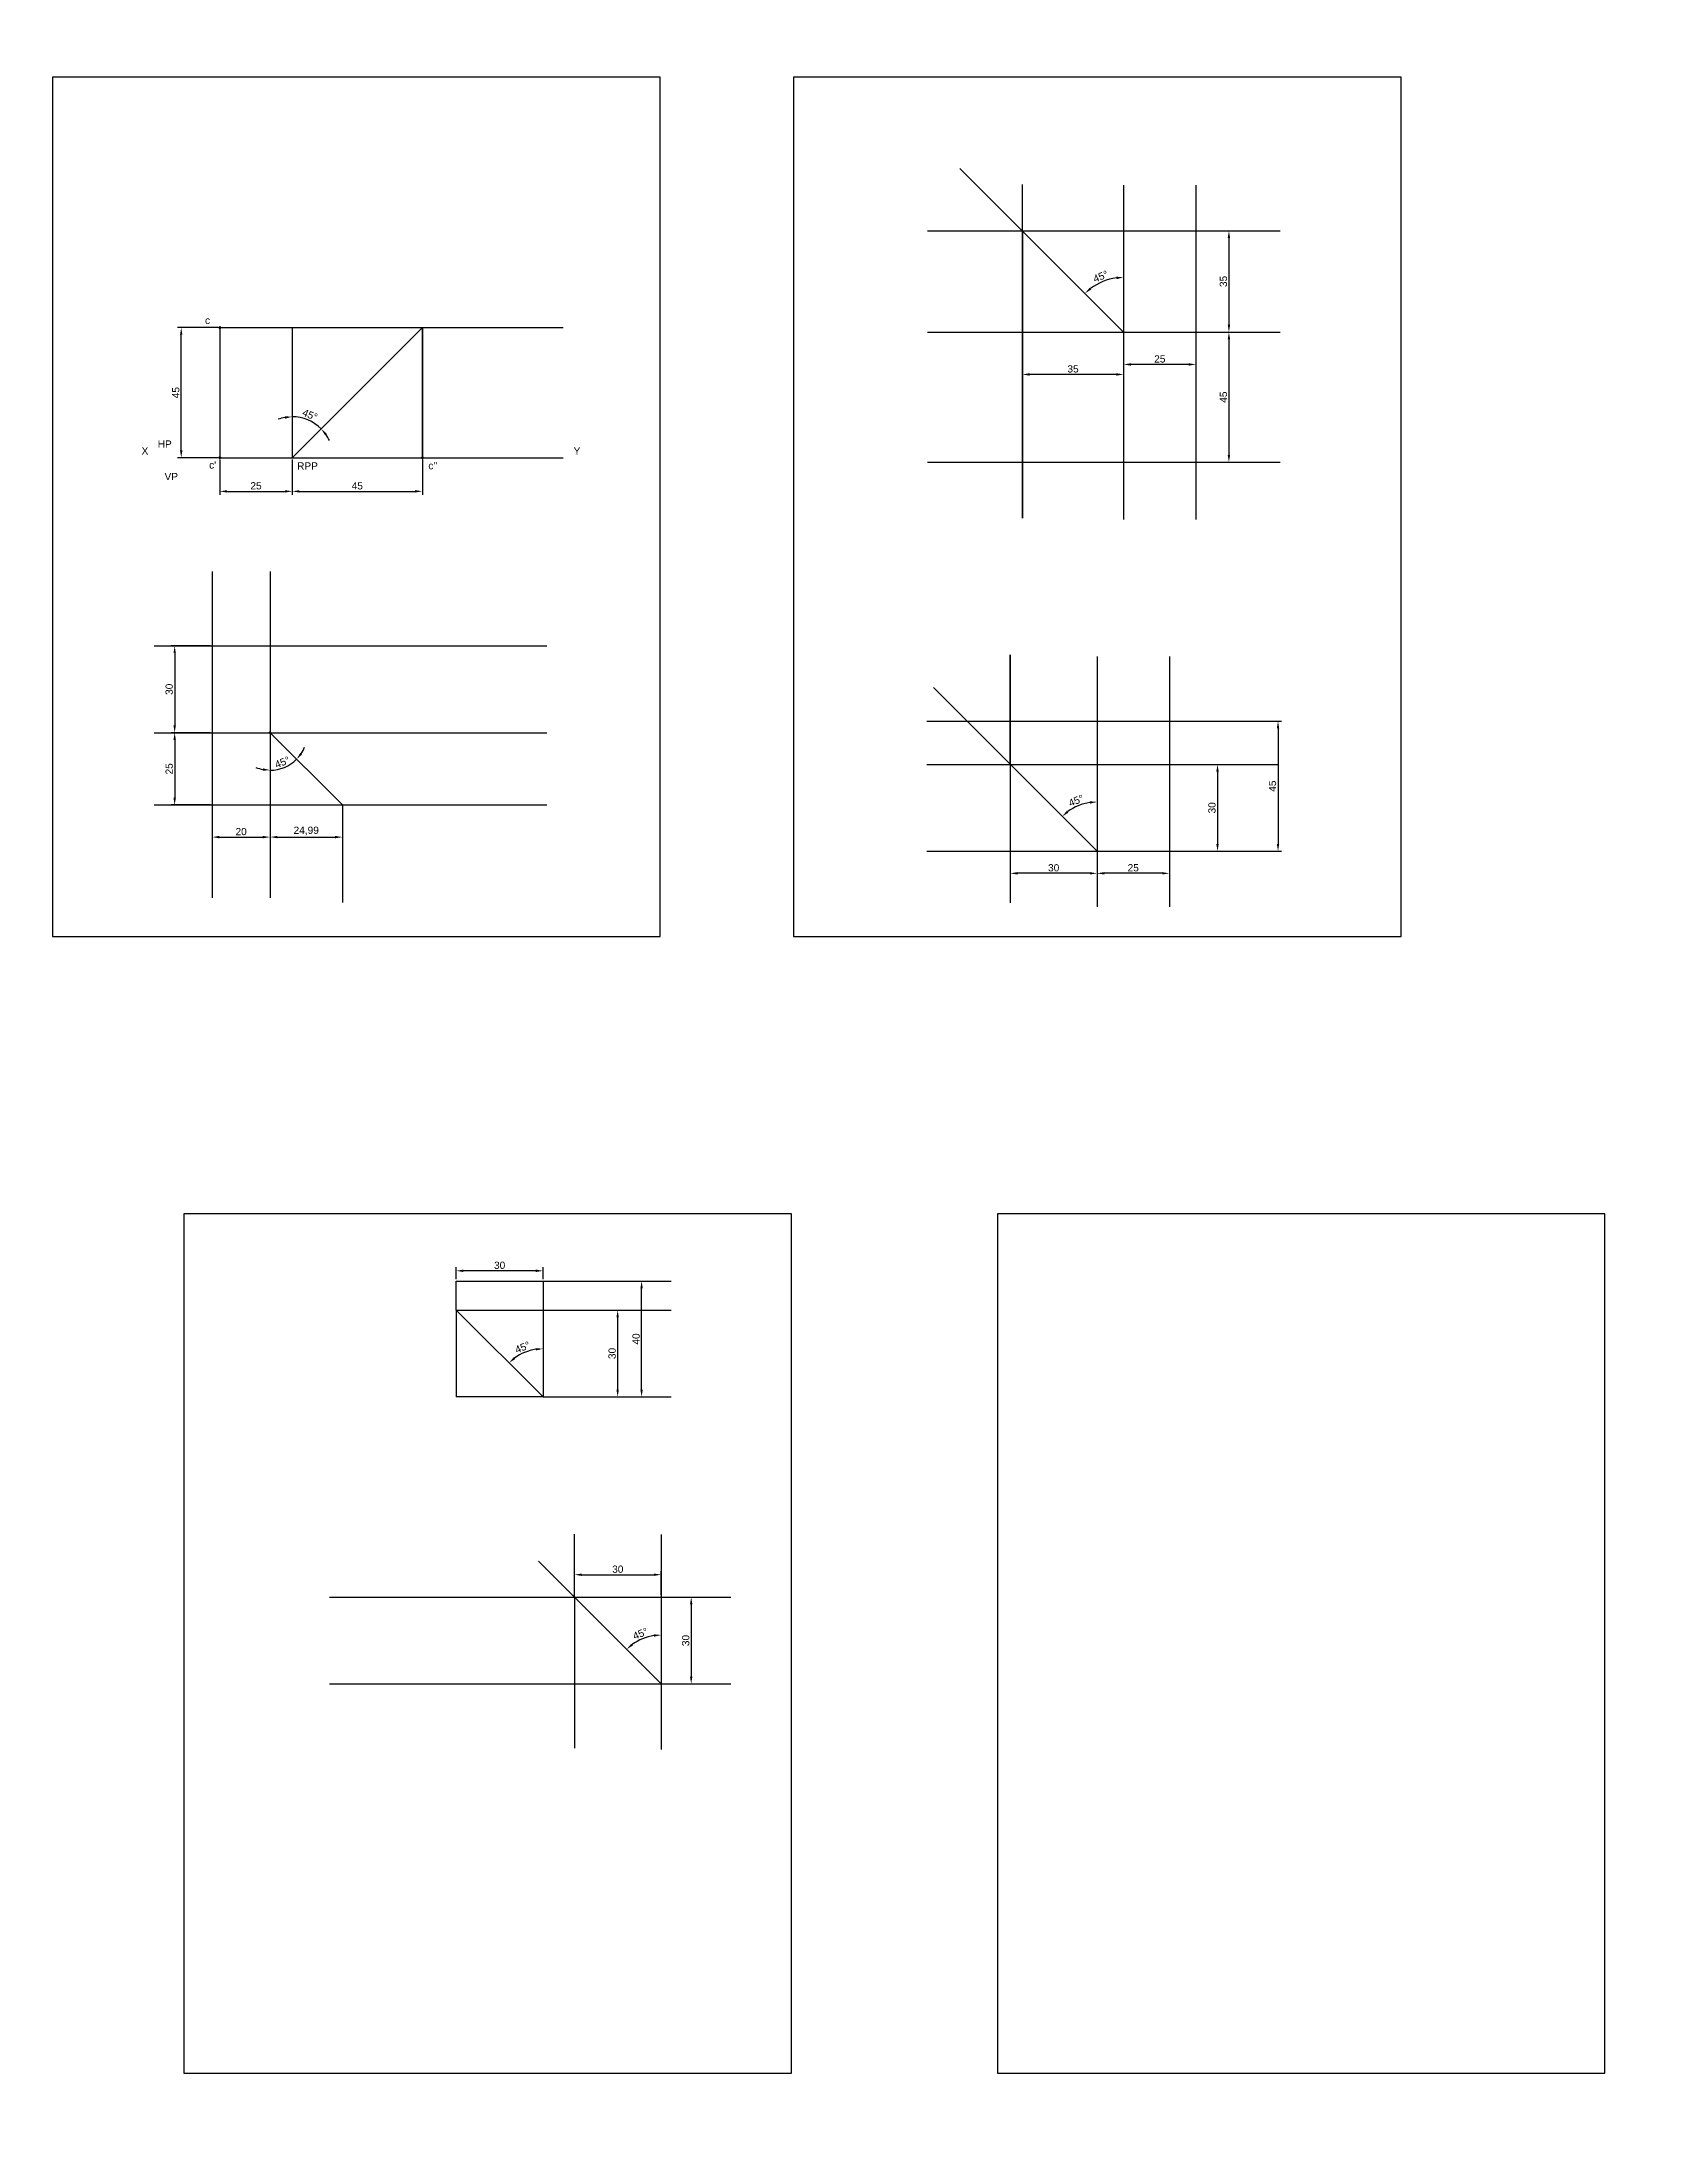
# Model space of a CAD drawing. Header units: millimetres. Extents: x -3698 to 4382, y -3850 to 4230.
# Drawn here: x 766 to 1327, y -845 to -122 of the extents above; entities that cross this region are included whole.
import ezdxf

# ---------------------------------------------------------------- set-up
doc = ezdxf.new("R2010")
doc.units = ezdxf.units.MM
doc.styles.get("Standard").update_dxf_attribs({"font": 'arial.ttf'})
doc.dimstyles.new('ISO-25', dxfattribs={"dimtxt": 2.5, "dimasz": 2.5, "dimexe": 1.25, "dimexo": 0.625, "dimtad": 1, "dimtxsty": 'Standard', "dimcen": 2.5, "dimadec": 0, "dimazin": 0, "dimtfac": 1, "dimtmove": 0, "dimatfit": 3, "dimfxl": 1, "dimarcsym": 0})

# ---------------------------------------------------------------- blocks, each defined once
blk = doc.blocks.new('*D80')
at = {"color": 0, "lineweight": -2, "transparency": 16777216}
for p, q in [((827.16, -220.85), (813.18, -220.85)), ((814.43, -263.35), (814.43, -223.35)), ((827.16, -265.85), (813.18, -265.85))]:
    blk.add_line(p, q, dxfattribs=at)
at = {"color": 0, "transparency": 16777216}
for points in [[(814.02, -223.35), (814.85, -223.35), (814.43, -220.85)], [(814.02, -263.35), (814.85, -263.35), (814.43, -265.85)]]:
    blk.add_solid(points, dxfattribs=at)
at = {"layer": 'Defpoints', "color": 0, "transparency": 16777216}
for p in [(814.43, -220.85), (827.79, -220.85), (827.79, -265.85)]:
    blk.add_point(p, dxfattribs=at)
at = {"color": 0, "transparency": 16777216, "insert": (812.54, -243.35), "char_height": 2.5, "attachment_point": 5, "rotation": 90}
blk.add_mtext('45', dxfattribs=at)
blk = doc.blocks.new('*D81')
at = {"color": 0, "lineweight": -2, "transparency": 16777216}
for start, end in [(100.13361, 110.26721), (45, 90), (24.73279, 34.86639)]:
    blk.add_arc((852.79, -265.85), 14.15, start, end, dxfattribs=at)
at = {"color": 0, "transparency": 16777216}
for points in [[(850.26, -251.51), (850.34, -252.34), (852.79, -251.7)], [(864.08, -258.03), (864.72, -257.5), (862.8, -255.85)]]:
    blk.add_solid(points, dxfattribs=at)
at = {"layer": 'Defpoints', "color": 0, "transparency": 16777216}
for p in [(852.79, -181.28), (909.36, -209.29), (859.87, -253.6), (852.79, -265.85), (852.79, -322.12)]:
    blk.add_point(p, dxfattribs=at)
at = {"color": 0, "transparency": 16777216, "insert": (858.93, -251.03), "char_height": 2.5, "attachment_point": 5, "rotation": 337.5}
blk.add_mtext('45°', dxfattribs=at)
blk = doc.blocks.new('*D82')
at = {"color": 0, "lineweight": -2, "transparency": 16777216}
for p, q in [((827.79, -266.48), (827.79, -278.72)), ((852.79, -266.48), (852.79, -278.72)), ((830.29, -277.47), (850.29, -277.47))]:
    blk.add_line(p, q, dxfattribs=at)
at = {"color": 0, "transparency": 16777216}
for points in [[(830.29, -277.06), (830.29, -277.89), (827.79, -277.47)], [(850.29, -277.06), (850.29, -277.89), (852.79, -277.47)]]:
    blk.add_solid(points, dxfattribs=at)
at = {"layer": 'Defpoints', "color": 0, "transparency": 16777216}
for p in [(827.79, -265.85), (852.79, -265.85), (852.79, -277.47)]:
    blk.add_point(p, dxfattribs=at)
at = {"color": 0, "transparency": 16777216, "insert": (840.29, -275.57), "char_height": 2.5, "attachment_point": 5}
blk.add_mtext('25', dxfattribs=at)
blk = doc.blocks.new('*D83')
at = {"color": 0, "lineweight": -2, "transparency": 16777216}
for p, q in [((852.79, -266.48), (852.79, -278.72)), ((897.79, -266.48), (897.79, -278.72)), ((855.29, -277.47), (895.29, -277.47))]:
    blk.add_line(p, q, dxfattribs=at)
at = {"color": 0, "transparency": 16777216}
for points in [[(855.29, -277.06), (855.29, -277.89), (852.79, -277.47)], [(895.29, -277.06), (895.29, -277.89), (897.79, -277.47)]]:
    blk.add_solid(points, dxfattribs=at)
at = {"layer": 'Defpoints', "color": 0, "transparency": 16777216}
for p in [(852.79, -265.85), (897.79, -265.85), (897.79, -277.47)]:
    blk.add_point(p, dxfattribs=at)
at = {"color": 0, "transparency": 16777216, "insert": (875.29, -275.58), "char_height": 2.5, "attachment_point": 5}
blk.add_mtext('45', dxfattribs=at)
blk = doc.blocks.new('*D84')
at = {"color": 0, "lineweight": -2, "transparency": 16777216}
for p, q in [((824.52, -330.9), (810.92, -330.9)), ((812.17, -333.4), (812.17, -358.4)), ((824.52, -360.9), (810.92, -360.9))]:
    blk.add_line(p, q, dxfattribs=at)
at = {"color": 0, "transparency": 16777216}
for points in [[(811.75, -333.4), (812.58, -333.4), (812.17, -330.9)], [(811.75, -358.4), (812.58, -358.4), (812.17, -360.9)]]:
    blk.add_solid(points, dxfattribs=at)
at = {"layer": 'Defpoints', "color": 0, "transparency": 16777216}
for p in [(825.14, -330.9), (812.17, -360.9), (825.14, -360.9)]:
    blk.add_point(p, dxfattribs=at)
at = {"color": 0, "transparency": 16777216, "insert": (810.27, -345.9), "char_height": 2.5, "attachment_point": 5, "rotation": 90}
blk.add_mtext('30', dxfattribs=at)
blk = doc.blocks.new('*D85')
at = {"color": 0, "lineweight": -2, "transparency": 16777216}
for p, q in [((824.52, -360.9), (810.92, -360.9)), ((812.17, -363.4), (812.17, -383.4)), ((824.52, -385.9), (810.92, -385.9))]:
    blk.add_line(p, q, dxfattribs=at)
at = {"color": 0, "transparency": 16777216}
for points in [[(811.75, -363.4), (812.58, -363.4), (812.17, -360.9)], [(811.75, -383.4), (812.58, -383.4), (812.17, -385.9)]]:
    blk.add_solid(points, dxfattribs=at)
at = {"layer": 'Defpoints', "color": 0, "transparency": 16777216}
for p in [(825.14, -360.9), (812.17, -385.9), (825.14, -385.9)]:
    blk.add_point(p, dxfattribs=at)
at = {"color": 0, "transparency": 16777216, "insert": (810.27, -373.4), "char_height": 2.5, "attachment_point": 5, "rotation": 90}
blk.add_mtext('25', dxfattribs=at)
blk = doc.blocks.new('*D86')
at = {"color": 0, "lineweight": -2, "transparency": 16777216}
for p, q in [((825.14, -386.52), (825.14, -398.25)), ((845.14, -386.52), (845.14, -398.25)), ((827.64, -397), (842.64, -397))]:
    blk.add_line(p, q, dxfattribs=at)
at = {"color": 0, "transparency": 16777216}
for points in [[(827.64, -396.58), (827.64, -397.42), (825.14, -397)], [(842.64, -396.58), (842.64, -397.42), (845.14, -397)]]:
    blk.add_solid(points, dxfattribs=at)
at = {"layer": 'Defpoints', "color": 0, "transparency": 16777216}
for p in [(825.14, -385.9), (845.14, -385.9), (845.14, -397)]:
    blk.add_point(p, dxfattribs=at)
at = {"color": 0, "transparency": 16777216, "insert": (835.14, -395.1), "char_height": 2.5, "attachment_point": 5}
blk.add_mtext('20', dxfattribs=at)
blk = doc.blocks.new('*D87')
at = {"color": 0, "lineweight": -2, "transparency": 16777216}
for p, q in [((845.14, -386.52), (845.14, -398.24)), ((870.13, -386.52), (870.13, -398.24)), ((847.64, -396.99), (867.63, -396.99))]:
    blk.add_line(p, q, dxfattribs=at)
at = {"color": 0, "transparency": 16777216}
for points in [[(847.64, -396.58), (847.64, -397.41), (845.14, -396.99)], [(867.63, -396.58), (867.63, -397.41), (870.13, -396.99)]]:
    blk.add_solid(points, dxfattribs=at)
at = {"layer": 'Defpoints', "color": 0, "transparency": 16777216}
for p in [(845.14, -385.9), (870.13, -385.9), (870.13, -396.99)]:
    blk.add_point(p, dxfattribs=at)
at = {"color": 0, "transparency": 16777216, "insert": (857.64, -394.86), "char_height": 2.5, "attachment_point": 5}
blk.add_mtext('24,99', dxfattribs=at)
blk = doc.blocks.new('*D88')
at = {"color": 0, "lineweight": -2, "transparency": 16777216}
for start, end in [(326.07118, 337.14236), (247.85764, 258.92882), (270, 315)]:
    blk.add_arc((845.14, -360.91), 12.96, start, end, dxfattribs=at)
at = {"color": 0, "transparency": 16777216}
for points in [[(856.22, -368.41), (855.57, -367.88), (854.31, -370.07)], [(842.69, -373.21), (842.61, -374.04), (845.14, -373.87)]]:
    blk.add_solid(points, dxfattribs=at)
at = {"layer": 'Defpoints', "color": 0, "transparency": 16777216}
for p in [(845.14, -305.14), (844.78, -360.55), (848.5, -373.43), (870.13, -385.9), (845.14, -418.03)]:
    blk.add_point(p, dxfattribs=at)
at = {"color": 0, "transparency": 16777216, "insert": (849.38, -371.13), "char_height": 2.5, "attachment_point": 5, "rotation": 22.5}
blk.add_mtext('45°', dxfattribs=at)
blk = doc.blocks.new('*D89')
at = {"color": 0, "lineweight": -2, "transparency": 16777216}
for p, q in [((1165.8, -187.41), (1177.81, -187.41)), ((1176.56, -189.91), (1176.56, -219.91)), ((1165.8, -222.41), (1177.81, -222.41))]:
    blk.add_line(p, q, dxfattribs=at)
at = {"color": 0, "transparency": 16777216}
for points in [[(1176.15, -189.91), (1176.98, -189.91), (1176.56, -187.41)], [(1176.15, -219.91), (1176.98, -219.91), (1176.56, -222.41)]]:
    blk.add_solid(points, dxfattribs=at)
at = {"layer": 'Defpoints', "color": 0, "transparency": 16777216}
for p in [(1165.18, -187.41), (1165.18, -222.41), (1176.56, -222.41)]:
    blk.add_point(p, dxfattribs=at)
at = {"color": 0, "transparency": 16777216, "insert": (1174.66, -204.91), "char_height": 2.5, "attachment_point": 5, "rotation": 90}
blk.add_mtext('35', dxfattribs=at)
blk = doc.blocks.new('*D90')
at = {"color": 0, "lineweight": -2, "transparency": 16777216}
for p, q in [((1165.8, -222.41), (1177.81, -222.41)), ((1176.56, -224.91), (1176.56, -264.91)), ((1165.8, -267.41), (1177.81, -267.41))]:
    blk.add_line(p, q, dxfattribs=at)
at = {"color": 0, "transparency": 16777216}
for points in [[(1176.15, -224.91), (1176.98, -224.91), (1176.56, -222.41)], [(1176.15, -264.91), (1176.98, -264.91), (1176.56, -267.41)]]:
    blk.add_solid(points, dxfattribs=at)
at = {"layer": 'Defpoints', "color": 0, "transparency": 16777216}
for p in [(1165.18, -222.41), (1165.18, -267.41), (1176.56, -267.41)]:
    blk.add_point(p, dxfattribs=at)
at = {"color": 0, "transparency": 16777216, "insert": (1174.67, -244.91), "char_height": 2.5, "attachment_point": 5, "rotation": 90}
blk.add_mtext('45', dxfattribs=at)
blk = doc.blocks.new('*D91')
at = {"color": 0, "lineweight": -2, "transparency": 16777216}
for p, q in [((1140.18, -223.04), (1140.18, -234.85)), ((1165.18, -223.04), (1165.18, -234.85)), ((1162.68, -233.6), (1142.68, -233.6))]:
    blk.add_line(p, q, dxfattribs=at)
at = {"color": 0, "transparency": 16777216}
for points in [[(1142.68, -233.19), (1142.68, -234.02), (1140.18, -233.6)], [(1162.68, -233.19), (1162.68, -234.02), (1165.18, -233.6)]]:
    blk.add_solid(points, dxfattribs=at)
at = {"layer": 'Defpoints', "color": 0, "transparency": 16777216}
for p in [(1140.18, -222.41), (1165.18, -222.41), (1140.18, -233.6)]:
    blk.add_point(p, dxfattribs=at)
at = {"color": 0, "transparency": 16777216, "insert": (1152.68, -231.7), "char_height": 2.5, "attachment_point": 5}
blk.add_mtext('25', dxfattribs=at)
blk = doc.blocks.new('*D92')
at = {"color": 0, "lineweight": -2, "transparency": 16777216}
blk.add_arc((1140.18, -222.41), 18.9, 97.58285, 127.41715, dxfattribs=at)
at = {"color": 0, "transparency": 16777216}
for points in [[(1128.97, -207.71), (1128.42, -207.08), (1126.81, -209.04)], [(1137.66, -203.26), (1137.71, -204.09), (1140.18, -203.51)]]:
    blk.add_solid(points, dxfattribs=at)
at = {"layer": 'Defpoints', "color": 0, "transparency": 16777216}
for p in [(1083.61, -165.84), (1140.18, -171.62), (1135.29, -204.15), (1140.18, -222.41), (1140.18, -287.15)]:
    blk.add_point(p, dxfattribs=at)
at = {"color": 0, "transparency": 16777216, "insert": (1132.22, -203.19), "char_height": 2.5, "attachment_point": 5, "rotation": 22.5}
blk.add_mtext('45°', dxfattribs=at)
blk = doc.blocks.new('*D93')
at = {"color": 0, "lineweight": -2, "transparency": 16777216}
for p, q in [((1105.18, -223.04), (1105.18, -238.31)), ((1140.18, -223.04), (1140.18, -238.31)), ((1137.68, -237.06), (1107.68, -237.06))]:
    blk.add_line(p, q, dxfattribs=at)
at = {"color": 0, "transparency": 16777216}
for points in [[(1107.68, -236.64), (1107.68, -237.48), (1105.18, -237.06)], [(1137.68, -236.64), (1137.68, -237.48), (1140.18, -237.06)]]:
    blk.add_solid(points, dxfattribs=at)
at = {"layer": 'Defpoints', "color": 0, "transparency": 16777216}
for p in [(1105.18, -222.41), (1140.18, -222.41), (1105.18, -237.06)]:
    blk.add_point(p, dxfattribs=at)
at = {"color": 0, "transparency": 16777216, "insert": (1122.68, -235.16), "char_height": 2.5, "attachment_point": 5}
blk.add_mtext('35', dxfattribs=at)
blk = doc.blocks.new('*D94')
at = {"color": 0, "lineweight": -2, "transparency": 16777216}
for p, q in [((1156.61, -356.88), (1194.79, -356.88)), ((1193.54, -359.38), (1193.54, -399.38)), ((1156.61, -401.88), (1194.79, -401.88))]:
    blk.add_line(p, q, dxfattribs=at)
at = {"color": 0, "transparency": 16777216}
for points in [[(1193.12, -359.38), (1193.95, -359.38), (1193.54, -356.88)], [(1193.12, -399.38), (1193.95, -399.38), (1193.54, -401.88)]]:
    blk.add_solid(points, dxfattribs=at)
at = {"layer": 'Defpoints', "color": 0, "transparency": 16777216}
for p in [(1155.99, -356.88), (1155.99, -401.88), (1193.54, -401.88)]:
    blk.add_point(p, dxfattribs=at)
at = {"color": 0, "transparency": 16777216, "insert": (1191.64, -379.38), "char_height": 2.5, "attachment_point": 5, "rotation": 90}
blk.add_mtext('45', dxfattribs=at)
blk = doc.blocks.new('*D95')
at = {"color": 0, "lineweight": -2, "transparency": 16777216}
for p, q in [((1156.61, -371.88), (1173.87, -371.88)), ((1172.62, -374.38), (1172.62, -399.38)), ((1156.61, -401.88), (1173.87, -401.88))]:
    blk.add_line(p, q, dxfattribs=at)
at = {"color": 0, "transparency": 16777216}
for points in [[(1172.2, -374.38), (1173.03, -374.38), (1172.62, -371.88)], [(1172.2, -399.38), (1173.03, -399.38), (1172.62, -401.88)]]:
    blk.add_solid(points, dxfattribs=at)
at = {"layer": 'Defpoints', "color": 0, "transparency": 16777216}
for p in [(1155.99, -371.88), (1155.99, -401.88), (1172.62, -401.88)]:
    blk.add_point(p, dxfattribs=at)
at = {"color": 0, "transparency": 16777216, "insert": (1170.71, -386.88), "char_height": 2.5, "attachment_point": 5, "rotation": 90}
blk.add_mtext('30', dxfattribs=at)
blk = doc.blocks.new('*D96')
at = {"color": 0, "lineweight": -2, "transparency": 16777216}
for p, q in [((1130.99, -402.5), (1130.99, -410.77)), ((1155.99, -402.5), (1155.99, -410.77)), ((1153.49, -409.52), (1133.49, -409.52))]:
    blk.add_line(p, q, dxfattribs=at)
at = {"color": 0, "transparency": 16777216}
for points in [[(1133.49, -409.1), (1133.49, -409.94), (1130.99, -409.52)], [(1153.49, -409.1), (1153.49, -409.94), (1155.99, -409.52)]]:
    blk.add_solid(points, dxfattribs=at)
at = {"layer": 'Defpoints', "color": 0, "transparency": 16777216}
for p in [(1130.99, -401.88), (1155.99, -401.88), (1130.99, -409.52)]:
    blk.add_point(p, dxfattribs=at)
at = {"color": 0, "transparency": 16777216, "insert": (1143.49, -407.62), "char_height": 2.5, "attachment_point": 5}
blk.add_mtext('25', dxfattribs=at)
blk = doc.blocks.new('*D97')
at = {"color": 0, "lineweight": -2, "transparency": 16777216}
for p, q in [((1100.99, -402.5), (1100.99, -410.77)), ((1130.99, -402.5), (1130.99, -410.77)), ((1128.49, -409.52), (1103.49, -409.52))]:
    blk.add_line(p, q, dxfattribs=at)
at = {"color": 0, "transparency": 16777216}
for points in [[(1103.49, -409.1), (1103.49, -409.94), (1100.99, -409.52)], [(1128.49, -409.1), (1128.49, -409.94), (1130.99, -409.52)]]:
    blk.add_solid(points, dxfattribs=at)
at = {"layer": 'Defpoints', "color": 0, "transparency": 16777216}
for p in [(1100.99, -401.88), (1130.99, -401.88), (1100.99, -409.52)]:
    blk.add_point(p, dxfattribs=at)
at = {"color": 0, "transparency": 16777216, "insert": (1115.99, -407.62), "char_height": 2.5, "attachment_point": 5}
blk.add_mtext('30', dxfattribs=at)
blk = doc.blocks.new('*D98')
at = {"color": 0, "lineweight": -2, "transparency": 16777216}
blk.add_arc((1130.99, -401.88), 17.04, 98.41569, 126.58431, dxfattribs=at)
at = {"color": 0, "transparency": 16777216}
for points in [[(1121.11, -388.52), (1120.56, -387.88), (1118.94, -389.83)], [(1128.46, -384.61), (1128.53, -385.44), (1130.99, -384.84)]]:
    blk.add_solid(points, dxfattribs=at)
at = {"layer": 'Defpoints', "color": 0, "transparency": 16777216}
for p in [(1130.99, -334.58), (1074.42, -345.31), (1126.58, -385.42), (1130.99, -401.88), (1130.99, -421.16)]:
    blk.add_point(p, dxfattribs=at)
at = {"color": 0, "transparency": 16777216, "insert": (1123.74, -384.39), "char_height": 2.5, "attachment_point": 5, "rotation": 22.5}
blk.add_mtext('45°', dxfattribs=at)
blk = doc.blocks.new('*D139')
at = {"color": 0, "lineweight": -2, "transparency": 16777216}
for p, q in [((965.9, -550.5), (974.81, -550.5)), ((973.56, -588), (973.56, -553)), ((965.9, -590.5), (974.81, -590.5))]:
    blk.add_line(p, q, dxfattribs=at)
at = {"color": 0, "transparency": 16777216}
for points in [[(973.14, -553), (973.97, -553), (973.56, -550.5)], [(973.14, -588), (973.97, -588), (973.56, -590.5)]]:
    blk.add_solid(points, dxfattribs=at)
at = {"layer": 'Defpoints', "color": 0, "transparency": 16777216}
for p in [(965.28, -550.5), (973.56, -550.5), (965.28, -590.5)]:
    blk.add_point(p, dxfattribs=at)
at = {"color": 0, "transparency": 16777216, "insert": (971.66, -570.5), "char_height": 2.5, "attachment_point": 5, "rotation": 90}
blk.add_mtext('40', dxfattribs=at)
blk = doc.blocks.new('*D141')
at = {"color": 0, "lineweight": -2, "transparency": 16777216}
for p, q in [((955.12, -560.5), (966.53, -560.5)), ((965.28, -563), (965.28, -588)), ((955.12, -590.5), (966.53, -590.5))]:
    blk.add_line(p, q, dxfattribs=at)
at = {"color": 0, "transparency": 16777216}
for points in [[(964.86, -563), (965.69, -563), (965.28, -560.5)], [(964.86, -588), (965.69, -588), (965.28, -590.5)]]:
    blk.add_solid(points, dxfattribs=at)
at = {"layer": 'Defpoints', "color": 0, "transparency": 16777216}
for p in [(954.49, -560.5), (954.49, -590.5), (965.28, -590.5)]:
    blk.add_point(p, dxfattribs=at)
at = {"color": 0, "transparency": 16777216, "insert": (963.37, -575.5), "char_height": 2.5, "attachment_point": 5, "rotation": 90}
blk.add_mtext('30', dxfattribs=at)
blk = doc.blocks.new('*D142')
at = {"color": 0, "lineweight": -2, "transparency": 16777216}
for p, q in [((909.49, -549.87), (909.49, -545.68)), ((936.99, -546.93), (911.99, -546.93)), ((939.49, -549.87), (939.49, -545.68))]:
    blk.add_line(p, q, dxfattribs=at)
at = {"color": 0, "transparency": 16777216}
for points in [[(911.99, -546.51), (911.99, -547.35), (909.49, -546.93)], [(936.99, -546.51), (936.99, -547.35), (939.49, -546.93)]]:
    blk.add_solid(points, dxfattribs=at)
at = {"layer": 'Defpoints', "color": 0, "transparency": 16777216}
for p in [(909.49, -546.93), (909.49, -550.5), (939.49, -550.5)]:
    blk.add_point(p, dxfattribs=at)
at = {"color": 0, "transparency": 16777216, "insert": (924.49, -545.03), "char_height": 2.5, "attachment_point": 5}
blk.add_mtext('30', dxfattribs=at)
blk = doc.blocks.new('*D143')
at = {"color": 0, "lineweight": -2, "transparency": 16777216}
blk.add_arc((939.49, -590.5), 16.62, 98.62742, 126.37258, dxfattribs=at)
at = {"color": 0, "transparency": 16777216}
for points in [[(929.91, -577.43), (929.36, -576.8), (927.74, -578.75)], [(936.97, -573.65), (937.03, -574.48), (939.49, -573.88)]]:
    blk.add_solid(points, dxfattribs=at)
at = {"layer": 'Defpoints', "color": 0, "transparency": 16777216}
for p in [(939.49, -539.67), (909.49, -560.5), (935.19, -574.45), (939.49, -590.5), (939.49, -620.43)]:
    blk.add_point(p, dxfattribs=at)
at = {"color": 0, "transparency": 16777216, "insert": (932.4, -573.39), "char_height": 2.5, "attachment_point": 5, "rotation": 22.5}
blk.add_mtext('45°', dxfattribs=at)
blk = doc.blocks.new('*D144')
at = {"color": 0, "lineweight": -2, "transparency": 16777216}
blk.add_arc((980.33, -689.73), 16.9, 98.48314, 126.51686, dxfattribs=at)
at = {"color": 0, "transparency": 16777216}
for points in [[(977.8, -672.6), (977.87, -673.43), (980.33, -672.83)], [(970.54, -676.46), (970, -675.83), (968.38, -677.78)]]:
    blk.add_solid(points, dxfattribs=at)
at = {"layer": 'Defpoints', "color": 0, "transparency": 16777216}
for p in [(980.33, -638.03), (937.9, -647.3), (975.95, -673.4), (980.33, -689.73), (980.33, -712.46)]:
    blk.add_point(p, dxfattribs=at)
at = {"color": 0, "transparency": 16777216, "insert": (973.13, -672.36), "char_height": 2.5, "attachment_point": 5, "rotation": 22.5}
blk.add_mtext('45°', dxfattribs=at)
blk = doc.blocks.new('*D145')
at = {"color": 0, "lineweight": -2, "transparency": 16777216}
for p, q in [((950.33, -659.1), (950.33, -650.73)), ((980.33, -659.1), (980.33, -650.73)), ((952.83, -651.98), (977.83, -651.98))]:
    blk.add_line(p, q, dxfattribs=at)
at = {"color": 0, "transparency": 16777216}
for points in [[(952.83, -651.57), (952.83, -652.4), (950.33, -651.98)], [(977.83, -651.57), (977.83, -652.4), (980.33, -651.98)]]:
    blk.add_solid(points, dxfattribs=at)
at = {"layer": 'Defpoints', "color": 0, "transparency": 16777216}
for p in [(980.33, -651.98), (950.33, -659.73), (980.33, -659.73)]:
    blk.add_point(p, dxfattribs=at)
at = {"color": 0, "transparency": 16777216, "insert": (965.33, -650.08), "char_height": 2.5, "attachment_point": 5}
blk.add_mtext('30', dxfattribs=at)
blk = doc.blocks.new('*D146')
at = {"color": 0, "lineweight": -2, "transparency": 16777216}
for p, q in [((980.95, -659.73), (991.96, -659.73)), ((990.71, -662.23), (990.71, -687.23)), ((980.95, -689.73), (991.96, -689.73))]:
    blk.add_line(p, q, dxfattribs=at)
at = {"color": 0, "transparency": 16777216}
for points in [[(990.29, -662.23), (991.12, -662.23), (990.71, -659.73)], [(990.29, -687.23), (991.12, -687.23), (990.71, -689.73)]]:
    blk.add_solid(points, dxfattribs=at)
at = {"layer": 'Defpoints', "color": 0, "transparency": 16777216}
for p in [(980.33, -659.73), (980.33, -689.73), (990.71, -689.73)]:
    blk.add_point(p, dxfattribs=at)
at = {"color": 0, "transparency": 16777216, "insert": (988.81, -674.73), "char_height": 2.5, "attachment_point": 5, "rotation": 90}
blk.add_mtext('30', dxfattribs=at)

msp = doc.modelspace()

# ---------------------------------------------------------------- linework, layer by layer
for p, q in [((1140.179, -222.411), (1083.611, -165.842)), ((1105.179, -286.709), (1105.179, -171.412)), ((1140.179, -171.623), (1140.179, -287.151)), ((1165.179, -171.623), (1165.179, -287.151)), ((1072.422, -187.411), (1194.236, -187.411)), ((1105.179, -187.411), (1105.179, -286.709)), ((827.539, -220.855), (946.458, -220.855)), ((827.789, -220.605), (827.789, -266.105)), ((852.789, -220.855), (852.789, -265.855)), ((852.789, -265.855), (897.789, -220.855)), ((897.789, -220.855), (897.789, -266.105)), ((897.789, -266.105), (897.789, -220.855)), ((1072.422, -222.411), (1194.236, -222.411)), ((827.539, -265.855), (946.458, -265.855)), ((1072.422, -267.411), (1194.236, -267.411)), ((825.143, -305.141), (825.143, -418.025)), ((845.143, -305.141), (845.143, -418.025)), ((805.122, -330.899), (940.777, -330.899)), ((1100.988, -371.879), (1100.988, -334.017)), ((1100.988, -334.017), (1100.988, -419.675)), ((1130.988, -334.584), (1130.988, -421.156)), ((1155.988, -334.584), (1155.988, -421.156)), ((1130.988, -401.879), (1074.419, -345.31)), ((805.122, -360.899), (940.777, -360.899)), ((844.784, -360.55), (870.132, -385.899)), ((1072.119, -356.879), (1193.536, -356.879)), ((1072.119, -371.879), (1193.536, -371.879)), ((805.122, -385.899), (940.777, -385.899)), ((870.132, -385.899), (870.132, -419.566)), ((1072.119, -401.879), (1193.536, -401.879)), ((909.49, -550.498), (983.778, -550.498)), ((909.49, -560.498), (909.49, -550.498)), ((939.49, -550.498), (939.49, -590.498)), ((909.49, -560.498), (983.778, -560.498)), ((939.49, -590.498), (909.49, -560.498)), ((909.49, -560.498), (909.49, -590.498)), ((939.49, -590.498), (909.49, -590.498)), ((939.49, -590.498), (983.778, -590.498)), ((950.328, -659.729), (950.328, -637.987)), ((980.328, -638.027), (980.328, -712.46)), ((980.328, -689.729), (937.901, -647.303)), ((865.642, -659.729), (1004.425, -659.729)), ((950.328, -659.729), (950.328, -711.978)), ((865.642, -689.729), (1004.425, -689.729))]:
    msp.add_line(p, q)
for points in [[(769.927, -431.315), (979.927, -431.315), (979.927, -134.315), (769.927, -134.315)], [(1026.101, -431.315), (1236.101, -431.315), (1236.101, -134.315), (1026.101, -134.315)], [(815.352, -824.242), (1025.352, -824.242), (1025.352, -527.242), (815.352, -527.242)], [(1096.548, -824.242), (1306.548, -824.242), (1306.548, -527.242), (1096.548, -527.242)]]:
    msp.add_lwpolyline(points, close=True)
at = {"const_width": 0.5}
for points in [[(827.539, -220.855, 1), (828.039, -220.855, 1)], [(827.539, -265.855, 1), (828.039, -265.855, 1)], [(897.539, -265.855, 1), (898.039, -265.855, 1)]]:
    msp.add_lwpolyline(points, format="xyb", close=True, dxfattribs=at)
msp.add_circle((342.405, 190.305), 4040)

# ---------------------------------------------------------------- texts
at = {"char_height": 2.5, "attachment_point": 1}
for s, width, heights, insert in [('c', 2.26235, [0], (822.656, -217.126)), ('X', 2.62204, [0], (800.735, -262.254)), ("c'", 2.26235, [0], (824.081, -267.09)), ('RPP', 2.26235, [0], (854.499, -267.454)), ("c''", 2.26235, [6.08], (899.843, -267.34)), ('Y', 2.62204, [0], (950.063, -262.254))]:
    msp.add_mtext_dynamic_manual_height_columns(s, width=width, gutter_width=12.5, heights=heights, dxfattribs=dict(at, insert=insert))
for s, insert in [('HP', (806.306, -259.868)), ('VP', (808.683, -271.094)), ('VP', (808.683, -271.094)), ('VP', (808.683, -271.094))]:
    msp.add_mtext(s, dxfattribs=dict(at, insert=insert))

# ---------------------------------------------------------------- dimensions: what is measured, and where the dimension line sits
for base, line1, line2, picture, middle in [((1135.287, -204.151), ((1140.179, -222.411), (1083.611, -165.842)), ((1140.179, -171.623), (1140.179, -287.151)), '*D92', (1132.22, -203.194)), ((859.866, -253.597), ((852.789, -181.278), (852.789, -322.124)), ((852.789, -265.855), (909.358, -209.286)), '*D81', (858.931, -251.026)), ((848.497, -373.426), ((845.143, -305.141), (845.143, -418.025)), ((844.784, -360.55), (870.132, -385.899)), '*D88', (849.376, -371.129)), ((1126.579, -385.424), ((1130.988, -334.584), (1130.988, -421.156)), ((1130.988, -401.879), (1074.419, -345.31)), '*D98', (1123.743, -384.388)), ((935.189, -574.445), ((939.49, -539.67), (939.49, -620.431)), ((939.49, -590.498), (909.49, -560.498)), '*D143', (932.405, -573.392)), ((975.953, -673.404), ((980.328, -638.027), (980.328, -712.46)), ((980.328, -689.729), (937.901, -647.303)), '*D144', (973.134, -672.363))]:
    dim = msp.add_angular_dim_2l(base=base, line1=line1, line2=line2, dimstyle='ISO-25')
    dim.commit()
    dim.dimension.update_dxf_attribs({"geometry": picture, "text_midpoint": middle})
for base, p1, p2, picture, middle in [((1176.563, -222.411), (1165.179, -187.411), (1165.179, -222.411), '*D89', (1174.661, -204.911)), ((814.433, -220.855), (827.789, -265.855), (827.789, -220.855), '*D80', (812.536, -243.355)), ((1176.563, -267.411), (1165.179, -222.411), (1165.179, -267.411), '*D90', (1174.667, -244.911)), ((812.168, -360.899), (825.143, -330.899), (825.143, -360.899), '*D84', (810.266, -345.899)), ((812.168, -385.899), (825.143, -360.899), (825.143, -385.899), '*D85', (810.267, -373.399)), ((1193.536, -401.879), (1155.988, -356.879), (1155.988, -401.879), '*D94', (1191.64, -379.379)), ((1172.616, -401.879), (1155.988, -371.879), (1155.988, -401.879), '*D95', (1170.713, -386.879)), ((973.557, -550.498), (965.276, -590.498), (965.276, -550.498), '*D139', (971.656, -570.498)), ((965.276, -590.498), (954.49, -560.498), (954.49, -590.498), '*D141', (963.374, -575.498)), ((990.708, -689.729), (980.328, -659.729), (980.328, -689.729), '*D146', (988.806, -674.729))]:
    dim = msp.add_linear_dim(base=base, p1=p1, p2=p2, angle=90, dimstyle='ISO-25')
    dim.commit()
    dim.dimension.update_dxf_attribs({"geometry": picture, "text_midpoint": middle})
for base, p1, p2, picture, middle in [((1105.179, -237.06), (1140.179, -222.411), (1105.179, -222.411), '*D93', (1122.679, -235.157)), ((1140.179, -233.603), (1165.179, -222.411), (1140.179, -222.411), '*D91', (1152.679, -231.701)), ((852.789, -277.472), (827.789, -265.855), (852.789, -265.855), '*D82', (840.289, -275.571)), ((897.789, -277.472), (852.789, -265.855), (897.789, -265.855), '*D83', (875.289, -275.576)), ((845.143, -397.001), (825.143, -385.899), (845.143, -385.899), '*D86', (835.143, -395.099)), ((870.132, -396.992), (845.143, -385.899), (870.132, -385.899), '*D87', (857.637, -394.865)), ((1100.988, -409.52), (1130.988, -401.879), (1100.988, -401.879), '*D97', (1115.988, -407.618)), ((1130.988, -409.52), (1155.988, -401.879), (1130.988, -401.879), '*D96', (1143.488, -407.619)), ((909.49, -546.931), (939.49, -550.498), (909.49, -550.498), '*D142', (924.49, -545.029)), ((980.328, -651.983), (950.328, -659.729), (980.328, -659.729), '*D145', (965.328, -650.081))]:
    dim = msp.add_linear_dim(base=base, p1=p1, p2=p2, dimstyle='ISO-25')
    dim.commit()
    dim.dimension.update_dxf_attribs({"geometry": picture, "text_midpoint": middle})

doc.saveas('drawing.dxf')
